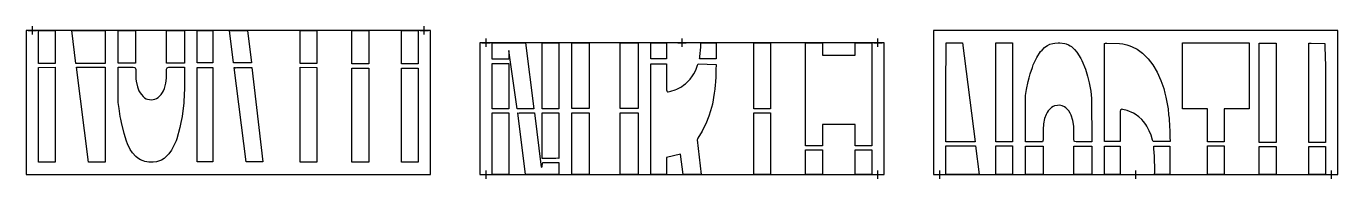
# Model space of a CAD drawing. Header units: inches. Extents: x 0 to 318, y -1 to 36.
import ezdxf

# ---------------------------------------------------------------- set-up
doc = ezdxf.new("R2010")
doc.units = ezdxf.units.IN
doc.header["$MEASUREMENT"] = 0
doc.layers.add('CUT', color=1, linetype='Continuous')
doc.layers.add('REG', color=5, linetype='Continuous')

msp = doc.modelspace()

# ---------------------------------------------------------------- linework, layer by layer
at = {"layer": 'CUT'}
for points in [[(7.01, 26.95), (3.84, 26.93), (3.23, 26.94), (3, 26.94), (3, 27.27), (3, 35), (7.01, 35)], [(19.14, 26.93), (12.06, 26.94), (11.04, 35), (19.14, 35)], [(26.53, 27.03), (22.26, 27.04), (22.26, 35), (26.53, 35)], [(38.13, 27.03), (37.54, 27.02), (34.02, 27.03), (34.02, 35), (38.39, 35), (38.39, 27.03)], [(45.26, 27.12), (41.42, 27.11), (41.42, 35), (45.26, 35)], [(54.58, 27.12), (51.01, 27.11), (50.95, 27.12), (50.53, 27.11), (50.26, 27.11), (49.26, 35), (53.66, 35)], [(70.48, 26.95), (66.38, 26.94), (66.38, 35), (70.48, 35)], [(79.21, 26.86), (78.95, 26.85), (78.95, 35), (83.05, 35), (83.05, 26.85), (79.76, 26.84)], [(95, 26.85), (94.73, 26.86), (91.7, 26.84), (91.25, 26.86), (90.99, 26.85), (90.99, 35), (95, 35)], [(122.82, 15.99), (122.45, 15.96), (119.74, 15.96), (119.05, 15.96), (117.05, 30.1), (117.01, 30.1), (117.01, 27.97), (116.75, 27.98), (116.42, 27.97), (113, 27.97), (113, 32), (121.08, 32), (123.1, 15.97)], [(125.12, 15.96), (125.12, 32), (129.13, 32), (129.13, 15.97)], [(136.53, 16.06), (132.26, 16.05), (132.26, 32), (136.53, 32)], [(144.56, 16.05), (144.51, 16.05), (144.29, 16.05), (144.02, 16.05), (144.02, 32), (148.39, 32), (148.39, 16.05)], [(155.26, 28.06), (155, 28.07), (154.56, 28.06), (151.42, 28.06), (151.42, 32), (155.26, 32)], [(167.29, 28.06), (163.27, 28.06), (163.3, 28.32), (163.29, 28.67), (163.53, 30.88), (163.55, 31.88), (163.57, 32), (167.29, 32)], [(180.48, 15.97), (177.21, 15.96), (176.61, 15.97), (176.38, 15.96), (176.38, 32), (180.48, 32)], [(200.99, 28.95), (200.99, 32), (205, 32), (205, 6.98), (201.51, 6.97), (201.46, 6.98), (201.25, 6.98), (200.99, 6.97), (200.99, 12.13), (193.05, 12.13), (193.05, 6.98), (192.79, 6.98), (192.57, 6.98), (192.5, 6.97), (188.95, 6.97), (188.95, 32), (193.05, 32), (193.05, 28.95)], [(223.36, 32), (223.87, 31.99), (223.94, 32), (227.05, 31.99), (230.07, 7.98), (229.61, 7.99), (229.43, 7.98), (223, 7.98), (223, 8.25), (223.01, 8.71), (223, 8.9), (223, 25.75), (223.09, 27.11), (223.09, 32)], [(239.14, 8), (235.12, 7.99), (235.12, 31.99), (235.39, 31.99), (235.6, 31.99), (235.66, 32), (239.14, 31.99)], [(258.1, 20.28), (258.3, 18.44), (258.3, 13.83), (258.39, 12.48), (258.39, 8.76), (258.4, 7.98), (257.76, 7.98), (257.73, 7.98), (254.57, 7.98), (254.27, 8.02), (254.12, 8.11), (254.06, 8.24), (254.03, 8.5), (254, 11.75), (253.8, 13.15), (253.39, 14.43), (253.15, 14.89), (252.8, 15.46), (252.49, 15.82), (252.07, 16.22), (251.71, 16.45), (251.19, 16.68), (250.83, 16.79), (250.41, 16.83), (250.04, 16.8), (249.35, 16.67), (249, 16.52), (248.59, 16.28), (248.27, 16), (247.8, 15.46), (247.53, 15.06), (247.26, 14.55), (246.92, 13.61), (246.66, 12.29), (246.54, 10.95), (246.53, 8.46), (246.49, 8.21), (246.42, 7.98), (242.26, 7.98), (242.26, 19.17), (242.54, 20.62), (242.93, 22.58), (243.19, 23.45), (243.43, 24.47), (243.95, 26.02), (244.18, 26.6), (245.03, 28.43), (245.95, 29.83), (246.29, 30.23), (246.9, 30.84), (247.2, 31.08), (247.64, 31.36), (248.16, 31.61), (248.94, 31.84), (249.41, 31.92), (250.22, 31.97), (250.59, 31.95), (251.81, 31.8), (252.17, 31.69), (252.7, 31.47), (253.09, 31.28), (253.41, 31.07), (253.85, 30.71), (254.19, 30.37), (254.77, 29.67), (255.69, 28.21), (255.95, 27.7), (256.82, 25.58), (257.33, 23.89), (257.55, 22.91), (257.75, 22.23)], [(267.6, 31.25), (268.14, 31.04), (269.33, 30.43), (270.65, 29.48), (272.05, 28.12), (273.16, 26.67), (274.21, 24.85), (275.13, 22.85), (275.79, 20.89), (276.05, 19.77), (276.33, 18.81), (276.85, 15.96), (276.99, 14.53), (277.12, 13.66), (277.19, 11.6), (277.28, 10.76), (277.29, 10.24), (277.3, 8.76), (277.34, 8.33), (277.35, 8.07), (273.21, 8.07), (273.13, 8.24), (273.05, 8.39), (272.72, 9.57), (272.29, 10.62), (272.06, 11.09), (271.69, 11.77), (271.43, 12.17), (270.89, 12.9), (270.47, 13.36), (269.73, 14.05), (268.91, 14.63), (268.5, 14.88), (266.93, 15.58), (265.91, 15.82), (265.65, 15.85), (265.46, 15.82), (265.35, 15.73), (265.29, 15.59), (265.26, 15.37), (265.25, 8.07), (264.6, 8.07), (264.4, 8.07), (261.42, 8.07), (261.42, 31.8), (261.7, 31.87), (261.97, 31.9), (265.07, 31.81), (265.85, 31.7), (266.82, 31.49)], [(289.93, 7.98), (286.38, 7.98), (286.38, 15.99), (280.32, 15.99), (280.32, 32), (296.55, 32), (296.5, 15.99), (290.48, 15.99), (290.48, 7.99), (290.22, 7.99), (289.99, 7.99)], [(303.05, 7.81), (299.84, 7.8), (299.21, 7.81), (298.95, 7.8), (298.95, 31.9), (302.52, 31.91), (302.57, 31.9), (302.79, 31.9), (303.05, 31.91)], [(314.91, 28.09), (315, 26.88), (315, 7.82), (310.99, 7.81), (310.99, 31.9), (311.25, 31.9), (311.37, 31.9), (311.53, 31.91), (314.87, 31.77), (314.89, 31.57)], [(6.47, 3), (3, 3.01), (3, 26.02), (7.01, 26.03), (7.01, 3.01), (6.75, 3.01), (6.62, 3.02)], [(19.14, 3.01), (18.88, 3.01), (18.43, 3), (15.08, 3.01), (12.17, 26.04), (12.44, 26.03), (12.63, 26.03), (12.9, 26.04), (19.14, 26.04)], [(26.61, 23.26), (26.67, 22.7), (26.94, 21.33), (27.12, 20.79), (27.32, 20.35), (27.63, 19.81), (27.91, 19.42), (28.35, 18.92), (28.68, 18.64), (29.04, 18.42), (29.39, 18.29), (29.85, 18.2), (30.36, 18.16), (30.78, 18.2), (31.15, 18.28), (31.58, 18.47), (31.95, 18.69), (32.31, 19), (32.7, 19.43), (33.04, 19.89), (33.27, 20.3), (33.51, 20.88), (33.85, 22.16), (34.02, 23.37), (34.03, 25.56), (34.07, 25.78), (34.15, 25.9), (34.31, 26), (34.61, 26.04), (38.39, 26.03), (38.39, 20.68), (38.29, 19.61), (38.22, 17.4), (37.79, 14.07), (37.52, 12.63), (37.26, 11.47), (36.51, 8.69), (36.36, 8.23), (36.14, 7.75), (35.5, 6.41), (35.21, 5.91), (34.58, 5.01), (33.88, 4.29), (33.45, 3.92), (32.83, 3.55), (32.35, 3.34), (31.61, 3.14), (30.78, 3.02), (30.12, 3), (29.75, 3.03), (28.73, 3.2), (28.36, 3.32), (27.7, 3.6), (27.09, 3.96), (26.58, 4.4), (25.76, 5.33), (25.24, 6.14), (24.55, 7.51), (24.33, 8.09), (23.71, 9.96), (23.08, 12.64), (22.96, 13.44), (22.81, 14.09), (22.52, 16.04), (22.26, 17.54), (22.26, 26.04), (25.95, 26.04), (26.22, 26.01), (26.39, 25.93), (26.49, 25.77), (26.54, 25.51)], [(41.42, 3.11), (41.42, 25.95), (44.72, 25.95), (44.77, 25.95), (44.99, 25.95), (45.26, 25.95), (45.26, 3.1)], [(56.59, 3.09), (53.89, 3.09), (53.31, 3.09), (50.4, 25.95), (50.67, 25.95), (50.76, 25.94), (50.84, 25.93), (51.06, 25.95), (54.72, 25.95), (57.38, 3.1), (57.12, 3.11)], [(66.38, 3.01), (66.38, 26.03), (70.48, 26.02), (70.48, 3.01), (66.92, 3), (66.78, 3.01)], [(83.05, 3), (82.79, 3.01), (82.18, 3), (79.7, 3.01), (78.95, 3.01), (78.95, 25.86), (79.22, 25.85), (79.46, 25.85), (79.55, 25.86), (83.05, 25.86)], [(90.99, 25.86), (94.47, 25.86), (94.6, 25.85), (95, 25.86), (95, 3.01), (90.99, 3.02)], [(117.01, 15.96), (113.71, 15.96), (113.26, 15.97), (113, 15.96), (113, 26.98), (116.49, 26.98), (116.54, 26.98), (116.75, 26.98), (117.01, 26.98)], [(155.49, 20.12), (155.65, 20.1), (156.28, 20.25), (157.33, 20.57), (157.78, 20.75), (158.88, 21.34), (159.47, 21.75), (159.84, 22.05), (160.96, 23.17), (161.56, 23.98), (161.85, 24.47), (162.32, 25.37), (162.75, 26.57), (162.96, 26.9), (167.28, 26.68), (167.27, 26.44), (167.21, 25.66), (167.2, 23.8), (167.1, 22.44), (167.01, 21.75), (166.94, 20.7), (166.82, 19.73), (166.36, 17.1), (166.12, 16.27), (165.94, 15.48), (165.54, 14.2), (164.79, 12.35), (164.25, 11.28), (163.92, 10.55), (162.83, 8.81), (162.74, 8.61), (162.67, 8.44), (163.66, 0), (159.26, 0), (158.63, 4.97), (155.26, 4.14), (155.26, 0), (151.42, 0), (151.42, 26.9), (155.25, 26.89), (155.26, 20.54), (155.3, 20.33), (155.37, 20.2)], [(117.01, 0), (113, 0), (113, 14.97), (116.48, 14.97), (116.53, 14.97), (116.75, 14.97), (117.01, 14.97)], [(123.23, 14.97), (124.89, 1.79), (125.06, 1.86), (125.13, 2.36), (125.19, 2.65), (125.24, 2.96), (125.55, 2.95), (125.8, 2.96), (129.14, 2.96), (129.14, 0), (121.04, 0), (119.16, 14.97), (119.48, 14.95), (119.58, 14.96), (119.85, 14.97), (122.96, 14.97)], [(129.14, 3.95), (128.88, 3.96), (128.42, 3.95), (125.12, 3.95), (125.12, 14.97), (125.39, 14.97), (125.59, 14.97), (125.65, 14.97), (129.14, 14.97)], [(136.53, 0), (132.26, 0), (132.26, 14.97), (136.01, 14.97), (136.05, 14.97), (136.27, 14.97), (136.53, 14.97)], [(144.02, 14.97), (144.44, 14.96), (144.6, 14.97), (148.39, 14.97), (148.39, 0), (144.02, 0)], [(180.48, 0), (176.38, 0), (176.38, 14.97), (176.65, 14.97), (176.85, 14.97), (176.92, 14.97), (180.48, 14.97)], [(223, 6.99), (229.26, 7), (229.49, 7), (230.2, 7), (231.08, 0), (223, 0)], [(235.12, 6.99), (235.59, 6.99), (235.64, 6.99), (239.13, 6.99), (239.13, 0), (235.12, 0)], [(246.53, 0), (242.26, 0), (242.26, 6.9), (242.52, 6.9), (242.73, 6.9), (242.79, 6.91), (246.53, 6.9)], [(254.02, 6.9), (257.57, 6.91), (258.17, 6.9), (258.39, 6.91), (258.39, 0), (254.02, 0)], [(265.26, 0), (261.42, 0), (261.42, 6.9), (261.69, 6.9), (261.89, 6.9), (261.95, 6.91), (265.26, 6.91)], [(273.63, 2.2), (273.55, 3.08), (273.54, 4.46), (273.38, 6.27), (273.39, 6.5), (273.37, 6.9), (276.62, 6.91), (277.03, 6.89), (277.29, 6.9), (277.29, 0), (273.57, 0), (273.63, 0.62), (273.64, 1.14)], [(290.48, 0), (286.38, 0), (286.38, 6.99), (289.89, 7), (289.96, 6.99), (290.22, 6.99), (290.48, 6.99)], [(298.95, 6.81), (299.21, 6.8), (299.69, 6.82), (303.05, 6.82), (303.05, 0), (298.95, 0)], [(310.99, 6.81), (314.23, 6.82), (314.28, 6.82), (314.73, 6.82), (315, 6.82), (315, 0), (310.99, 0)], [(188.95, 5.98), (192.5, 5.99), (192.68, 5.98), (193.05, 5.99), (193.05, 0), (188.95, 0)], [(205, 0), (200.99, 0), (200.99, 5.99), (204.47, 5.99), (204.52, 5.98), (204.73, 5.98), (205, 5.98)]]:
    msp.add_lwpolyline(points, close=True, dxfattribs=at)
at = {"layer": 'REG'}
for points in [[(0, 0), (98, 0), (98, 35), (0, 35)], [(220, 0), (318, 0), (318, 35), (220, 35)], [(110, 0), (208, 0), (208, 32), (110, 32)]]:
    msp.add_lwpolyline(points, close=True, dxfattribs=at)
for points in [[(0.5, 35), (2.5, 35)], [(1.5, 34), (1.5, 36)], [(95.5, 35), (97.5, 35)], [(96.5, 34), (96.5, 36)], [(110.5, 32), (112.5, 32)], [(111.5, 31), (111.5, 33)], [(158, 32), (160, 32)], [(159, 31), (159, 33)], [(205.5, 32), (207.5, 32)], [(206.5, 31), (206.5, 33)], [(110.5, 0), (112.5, 0)], [(111.5, -1), (111.5, 1)], [(205.5, 0), (207.5, 0)], [(206.5, -1), (206.5, 1)], [(220.5, 0), (222.5, 0)], [(221.5, -1), (221.5, 1)], [(268, 0), (270, 0)], [(269, -1), (269, 1)], [(315.5, 0), (317.5, 0)], [(316.5, -1), (316.5, 1)]]:
    msp.add_lwpolyline(points, dxfattribs=at)

doc.saveas('drawing.dxf')
